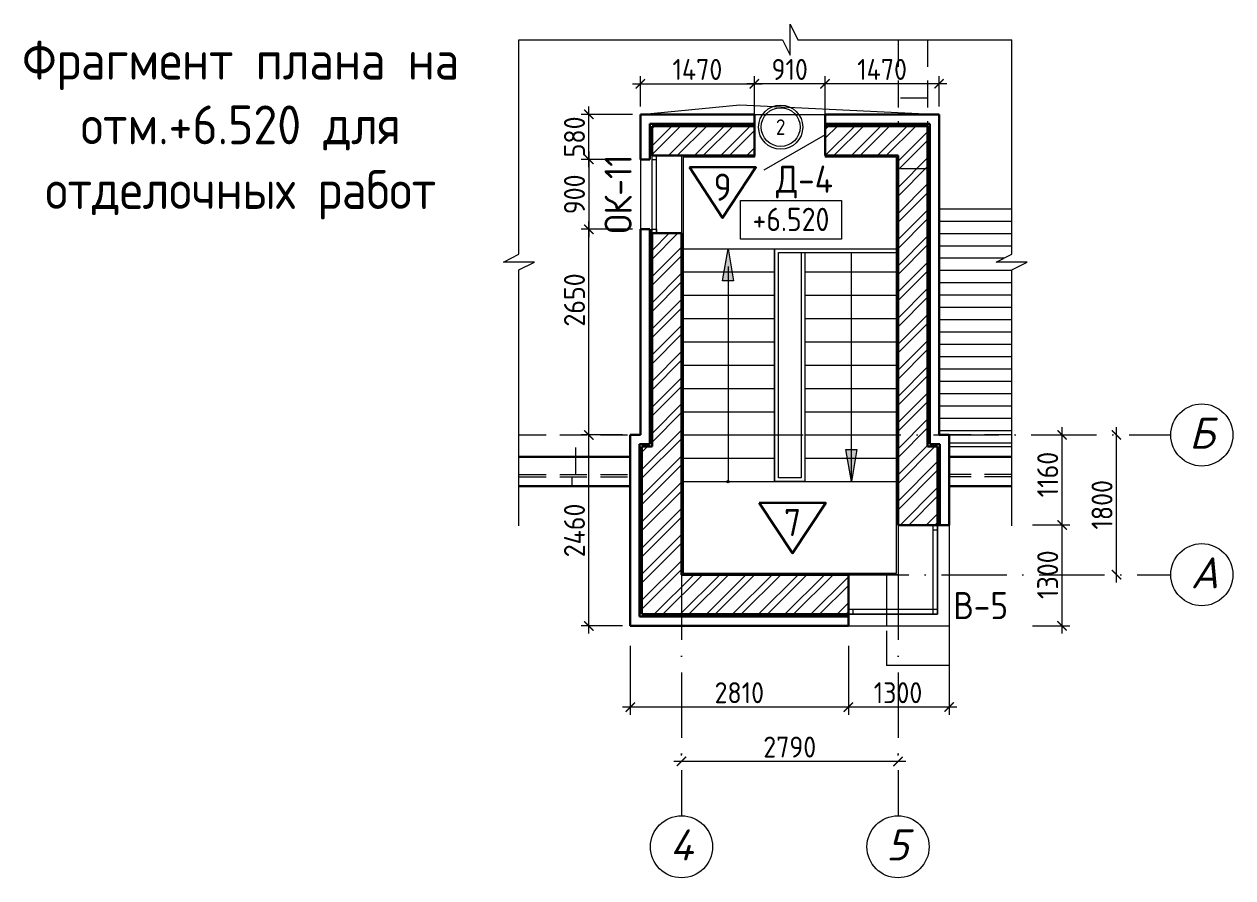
# Model space of a CAD drawing. Header units: millimetres. Extents: x 854812 to 1164625, y 589925 to 823301.
# Drawn here: x 1013009 to 1028583, y 661256 to 672254 of the extents above; entities that cross this region are included whole.
import ezdxf
from ezdxf.enums import TextEntityAlignment as Align

# ---------------------------------------------------------------- set-up
doc = ezdxf.new("R2010")
doc.units = ezdxf.units.MM
for name, pattern in [('ACAD_ISO10W100', [18, 12, -3, 0, -3]), ('JIS_08_15', [17.25, 15, -0.75, 0.75, -0.75]), ('НЕВИДИМАЯX2', [0.75, 0.5, -0.25])]:
    doc.linetypes.add(name, pattern=pattern)
doc.layers.get('Defpoints').update_dxf_attribs({"color": 40})
for name, color, linetype, lineweight in [('Text', 7, 'Continuous', 15), ('АР_Марка_двери', 13, 'Continuous', 9), ('АР_Отделка_трапы-лотки', 133, 'Continuous', 13), ('АР_Штрих_материалы', 27, 'Continuous', 9), ('ДВЕРИ', 184, 'Continuous', 18), ('окна', 132, 'Continuous', 18), ('оси', 50, 'JIS_08_15', 9), ('размеры', 215, 'Continuous', 13), ('стены', 172, 'Continuous', 30), ('текст', 7, 'Continuous', 13), ('УКАЗАТЕЛЬ', 6, 'Continuous', 13), ('ФАСАД', 7, 'Continuous', 13)]:
    doc.layers.add(name, color=color, linetype=linetype, lineweight=lineweight)
doc.styles.add('arial', font='isocpeur.ttf')
doc.styles.add('GOST 2.304', font='isocpeur.ttf', dxfattribs={"width": 0.9})
doc.styles.add('Isocpeur', font='isocpeui.ttf')
doc.dimstyles.new('1', dxfattribs={"dimscale": 100, "dimtxt": 2.7, "dimasz": 1.2, "dimexe": 1, "dimexo": 1, "dimgap": 0.5, "dimtad": 1, "dimdec": 0, "dimzin": 0, "dimdsep": 46, "dimtxsty": 'GOST 2.304', "dimblk": 'ARCHTICK', "dimcen": 0.09, "dimdle": 1, "dimclrd": 256, "dimclre": 256, "dimclrt": 7, "dimadec": 0, "dimazin": 0, "dimtfac": 1, "dimtdec": 0, "dimtmove": 1, "dimatfit": 3, "dimldrblk": 'ARCHTICK', "dimfxl": 100, "dimtolj": 1, "dimtzin": 0, "dimlwd": 5, "dimlwe": 5, "dimarcsym": 1})

# ---------------------------------------------------------------- blocks, each defined once
blk = doc.blocks.new('окно')
at = {"layer": 'окна', "ltscale": 0.1}
for p, q in [((959680, 860942), (960680, 860942)), ((959730, 860412), (960630, 860412))]:
    blk.add_line(p, q, dxfattribs=at)
for points in [[(960680, 860622), (959680, 860622), (959680, 860562), (960680, 860562)], [(959732, 860622), (959680, 860622), (959680, 860562), (959732, 860562)], [(960628, 860622), (960680, 860622), (960680, 860562), (960628, 860562)]]:
    blk.add_lwpolyline(points, close=True, dxfattribs=at)
blk = doc.blocks.new('_ArchTick')
at = {"color": 0, "linetype": 'ByBlock', "const_width": 0.15}
blk.add_lwpolyline([(-0.5, -0.5), (0.5, 0.5)], dxfattribs=at)
blk = doc.blocks.new('*D614')
at = {"layer": 'Defpoints', "color": 0, "ltscale": 0.1}
for p in [(1020285, 666962), (1020819, 666962), (1020819, 664502)]:
    blk.add_point(p, dxfattribs=at)
at = {"layer": 'размеры', "lineweight": 5, "ltscale": 0.1}
for p, q in [((1020285, 664402), (1020285, 667062)), ((1020719, 666962), (1020185, 666962)), ((1020719, 664502), (1020185, 664502))]:
    blk.add_line(p, q, dxfattribs=at)
at = {"layer": 'размеры', "lineweight": 5, "ltscale": 0.1, "xscale": 120, "yscale": 120, "zscale": 120}
for p, rotation in [((1020285, 666962), 90), ((1020285, 664502), 270)]:
    blk.add_blockref('_ArchTick', p, dxfattribs=dict(at, rotation=rotation))
at = {"layer": 'размеры', "color": 7, "ltscale": 0.1, "insert": (1020100, 665732), "char_height": 270, "attachment_point": 5, "rotation": 90, "style": 'GOST 2.304'}
blk.add_mtext('\\A1;2460', dxfattribs=at)
blk = doc.blocks.new('*D615')
at = {"layer": 'Defpoints', "color": 0}
for p in [(1021479, 662756), (1021479, 662733), (1024269, 662733)]:
    blk.add_point(p, dxfattribs=at)
at = {"layer": 'размеры', "lineweight": 5}
for p, q in [((1021479, 662833), (1021479, 662856)), ((1024269, 662833), (1024269, 662856)), ((1024369, 662756), (1021379, 662756))]:
    blk.add_line(p, q, dxfattribs=at)
at = {"layer": 'размеры', "lineweight": 5, "xscale": 120, "yscale": 120, "zscale": 120, "rotation": 180}
blk.add_blockref('_ArchTick', (1021479, 662756), dxfattribs=at)
at = {"layer": 'размеры', "lineweight": 5, "xscale": 120, "yscale": 120, "zscale": 120}
blk.add_blockref('_ArchTick', (1024269, 662756), dxfattribs=at)
at = {"layer": 'размеры', "color": 7, "insert": (1022874, 662941), "char_height": 270, "attachment_point": 5, "style": 'GOST 2.304'}
blk.add_mtext('\\A1;2790', dxfattribs=at)
blk = doc.blocks.new('*D616')
at = {"layer": 'Defpoints', "color": 0, "ltscale": 0.1}
for p in [(1027083, 666962), (1027083, 666962), (1027083, 665162)]:
    blk.add_point(p, dxfattribs=at)
at = {"layer": 'ФАСАД', "lineweight": 5, "ltscale": 0.1}
blk.add_line((1027083, 665062), (1027083, 667062), dxfattribs=at)
at = {"layer": 'ФАСАД', "lineweight": 5, "ltscale": 0.1, "xscale": 120, "yscale": 120, "zscale": 120}
for p, rotation in [((1027083, 666962), 90), ((1027083, 665162), 270)]:
    blk.add_blockref('_ArchTick', p, dxfattribs=dict(at, rotation=rotation))
at = {"layer": 'ФАСАД', "color": 7, "lineweight": 35, "ltscale": 0.1, "insert": (1026898, 666062), "char_height": 270, "attachment_point": 5, "rotation": 90, "style": 'GOST 2.304'}
blk.add_mtext('\\A1;1800', dxfattribs=at)
blk = doc.blocks.new('*D617')
at = {"layer": 'Defpoints', "color": 0, "ltscale": 0.1}
for p in [(1022419, 671486), (1022419, 670942), (1023329, 670942)]:
    blk.add_point(p, dxfattribs=at)
at = {"layer": 'размеры', "lineweight": 5, "ltscale": 0.1}
for p, q in [((1022419, 671042), (1022419, 671586)), ((1023329, 671042), (1023329, 671586)), ((1023429, 671486), (1022319, 671486))]:
    blk.add_line(p, q, dxfattribs=at)
at = {"layer": 'размеры', "lineweight": 5, "ltscale": 0.1, "xscale": 120, "yscale": 120, "zscale": 120, "rotation": 180}
blk.add_blockref('_ArchTick', (1022419, 671486), dxfattribs=at)
at = {"layer": 'размеры', "lineweight": 5, "ltscale": 0.1, "xscale": 120, "yscale": 120, "zscale": 120}
blk.add_blockref('_ArchTick', (1023329, 671486), dxfattribs=at)
at = {"layer": 'размеры', "color": 7, "ltscale": 0.1, "insert": (1022874, 671671), "char_height": 270, "attachment_point": 5, "style": 'GOST 2.304'}
blk.add_mtext('\\A1;910', dxfattribs=at)
blk = doc.blocks.new('*D673')
at = {"layer": 'Defpoints', "color": 0, "ltscale": 0.1}
for p in [(1020285, 671092), (1020949, 671092), (1020819, 670512)]:
    blk.add_point(p, dxfattribs=at)
at = {"layer": 'размеры', "lineweight": 5, "ltscale": 0.1}
for p, q in [((1020285, 670412), (1020285, 671192)), ((1020849, 671092), (1020185, 671092)), ((1020719, 670512), (1020185, 670512))]:
    blk.add_line(p, q, dxfattribs=at)
at = {"layer": 'размеры', "lineweight": 5, "ltscale": 0.1, "xscale": 120, "yscale": 120, "zscale": 120}
for p, rotation in [((1020285, 671092), 90), ((1020285, 670512), 270)]:
    blk.add_blockref('_ArchTick', p, dxfattribs=dict(at, rotation=rotation))
at = {"layer": 'размеры', "color": 7, "ltscale": 0.1, "insert": (1020100, 670802), "char_height": 270, "attachment_point": 5, "rotation": 90, "style": 'GOST 2.304'}
blk.add_mtext('\\A1;580', dxfattribs=at)
blk = doc.blocks.new('*D674')
at = {"layer": 'Defpoints', "color": 0, "ltscale": 0.1}
for p in [(1023329, 671486), (1023329, 671092), (1024799, 671092)]:
    blk.add_point(p, dxfattribs=at)
at = {"layer": 'размеры', "lineweight": 5, "ltscale": 0.1}
for p, q in [((1023329, 671192), (1023329, 671586)), ((1024799, 671192), (1024799, 671586)), ((1024899, 671486), (1023229, 671486))]:
    blk.add_line(p, q, dxfattribs=at)
at = {"layer": 'размеры', "lineweight": 5, "ltscale": 0.1, "xscale": 120, "yscale": 120, "zscale": 120, "rotation": 180}
blk.add_blockref('_ArchTick', (1023329, 671486), dxfattribs=at)
at = {"layer": 'размеры', "lineweight": 5, "ltscale": 0.1, "xscale": 120, "yscale": 120, "zscale": 120}
blk.add_blockref('_ArchTick', (1024799, 671486), dxfattribs=at)
at = {"layer": 'размеры', "color": 7, "ltscale": 0.1, "insert": (1024064, 671671), "char_height": 270, "attachment_point": 5, "style": 'GOST 2.304'}
blk.add_mtext('\\A1;1470', dxfattribs=at)
blk = doc.blocks.new('*D618')
at = {"layer": 'Defpoints', "color": 0, "ltscale": 0.1}
for p in [(1022419, 671486), (1020949, 671092), (1022419, 671092)]:
    blk.add_point(p, dxfattribs=at)
at = {"layer": 'размеры', "lineweight": 5, "ltscale": 0.1}
for p, q in [((1020949, 671192), (1020949, 671586)), ((1022419, 671192), (1022419, 671586)), ((1020849, 671486), (1022519, 671486))]:
    blk.add_line(p, q, dxfattribs=at)
at = {"layer": 'размеры', "lineweight": 5, "ltscale": 0.1, "xscale": 120, "yscale": 120, "zscale": 120, "rotation": 180}
blk.add_blockref('_ArchTick', (1020949, 671486), dxfattribs=at)
at = {"layer": 'размеры', "lineweight": 5, "ltscale": 0.1, "xscale": 120, "yscale": 120, "zscale": 120}
blk.add_blockref('_ArchTick', (1022419, 671486), dxfattribs=at)
at = {"layer": 'размеры', "color": 7, "ltscale": 0.1, "insert": (1021684, 671671), "char_height": 270, "attachment_point": 5, "style": 'GOST 2.304'}
blk.add_mtext('\\A1;1470', dxfattribs=at)
blk = doc.blocks.new('*D619')
at = {"layer": 'Defpoints', "color": 0, "ltscale": 0.1}
for p in [(1025902, 665802), (1026383, 665802), (1025902, 664502)]:
    blk.add_point(p, dxfattribs=at)
at = {"layer": 'размеры', "lineweight": 5, "ltscale": 0.1}
for p, q in [((1026383, 664402), (1026383, 665902)), ((1026002, 665802), (1026483, 665802)), ((1026002, 664502), (1026483, 664502))]:
    blk.add_line(p, q, dxfattribs=at)
at = {"layer": 'размеры', "lineweight": 5, "ltscale": 0.1, "xscale": 120, "yscale": 120, "zscale": 120}
for p, rotation in [((1026383, 665802), 90), ((1026383, 664502), 270)]:
    blk.add_blockref('_ArchTick', p, dxfattribs=dict(at, rotation=rotation))
at = {"layer": 'размеры', "color": 7, "ltscale": 0.1, "insert": (1026198, 665162), "char_height": 270, "attachment_point": 5, "rotation": 90, "style": 'GOST 2.304'}
blk.add_mtext('\\A1;1300', dxfattribs=at)
blk = doc.blocks.new('*D620')
at = {"layer": 'Defpoints', "color": 0, "ltscale": 0.1}
for p in [(1023629, 664345), (1024929, 664345), (1023629, 663456)]:
    blk.add_point(p, dxfattribs=at)
at = {"layer": 'размеры', "lineweight": 5, "ltscale": 0.1}
for p, q in [((1023629, 664245), (1023629, 663356)), ((1024929, 664245), (1024929, 663356)), ((1025029, 663456), (1023529, 663456))]:
    blk.add_line(p, q, dxfattribs=at)
at = {"layer": 'размеры', "lineweight": 5, "ltscale": 0.1, "xscale": 120, "yscale": 120, "zscale": 120, "rotation": 180}
blk.add_blockref('_ArchTick', (1023629, 663456), dxfattribs=at)
at = {"layer": 'размеры', "lineweight": 5, "ltscale": 0.1, "xscale": 120, "yscale": 120, "zscale": 120}
blk.add_blockref('_ArchTick', (1024929, 663456), dxfattribs=at)
at = {"layer": 'размеры', "color": 7, "ltscale": 0.1, "insert": (1024269, 663641), "char_height": 270, "attachment_point": 5, "style": 'GOST 2.304'}
blk.add_mtext('\\A1;1300', dxfattribs=at)
blk = doc.blocks.new('*D621')
at = {"layer": 'Defpoints', "color": 0, "ltscale": 0.1}
for p in [(1020819, 664345), (1023629, 664345), (1020819, 663456)]:
    blk.add_point(p, dxfattribs=at)
at = {"layer": 'размеры', "lineweight": 5, "ltscale": 0.1}
for p, q in [((1020819, 664245), (1020819, 663356)), ((1023629, 664245), (1023629, 663356)), ((1023729, 663456), (1020719, 663456))]:
    blk.add_line(p, q, dxfattribs=at)
at = {"layer": 'размеры', "lineweight": 5, "ltscale": 0.1, "xscale": 120, "yscale": 120, "zscale": 120, "rotation": 180}
blk.add_blockref('_ArchTick', (1020819, 663456), dxfattribs=at)
at = {"layer": 'размеры', "lineweight": 5, "ltscale": 0.1, "xscale": 120, "yscale": 120, "zscale": 120}
blk.add_blockref('_ArchTick', (1023629, 663456), dxfattribs=at)
at = {"layer": 'размеры', "color": 7, "ltscale": 0.1, "insert": (1022224, 663641), "char_height": 270, "attachment_point": 5, "style": 'GOST 2.304'}
blk.add_mtext('\\A1;2810', dxfattribs=at)
blk = doc.blocks.new('*D622')
at = {"layer": 'Defpoints', "color": 0, "ltscale": 0.1}
for p in [(1026082, 666962), (1026383, 666962), (1026082, 665802)]:
    blk.add_point(p, dxfattribs=at)
at = {"layer": 'размеры', "lineweight": 5, "ltscale": 0.1}
for p, q in [((1026383, 665702), (1026383, 667062)), ((1026182, 666962), (1026483, 666962)), ((1026182, 665802), (1026483, 665802))]:
    blk.add_line(p, q, dxfattribs=at)
at = {"layer": 'размеры', "lineweight": 5, "ltscale": 0.1, "xscale": 120, "yscale": 120, "zscale": 120}
for p, rotation in [((1026383, 666962), 90), ((1026383, 665802), 270)]:
    blk.add_blockref('_ArchTick', p, dxfattribs=dict(at, rotation=rotation))
at = {"layer": 'размеры', "color": 7, "ltscale": 0.1, "insert": (1026198, 666452), "char_height": 270, "attachment_point": 5, "rotation": 90, "style": 'GOST 2.304'}
blk.add_mtext('\\A1;1160', dxfattribs=at)
blk = doc.blocks.new('*D623')
at = {"layer": 'Defpoints', "color": 0, "ltscale": 0.1}
for p in [(1020819, 670512), (1020285, 669612), (1020949, 669612)]:
    blk.add_point(p, dxfattribs=at)
at = {"layer": 'размеры', "lineweight": 5, "ltscale": 0.1}
for p, q in [((1020719, 670512), (1020185, 670512)), ((1020285, 670612), (1020285, 669512)), ((1020849, 669612), (1020185, 669612))]:
    blk.add_line(p, q, dxfattribs=at)
at = {"layer": 'размеры', "lineweight": 5, "ltscale": 0.1, "xscale": 120, "yscale": 120, "zscale": 120}
for p, rotation in [((1020285, 670512), 90), ((1020285, 669612), 270)]:
    blk.add_blockref('_ArchTick', p, dxfattribs=dict(at, rotation=rotation))
at = {"layer": 'размеры', "color": 7, "ltscale": 0.1, "insert": (1020100, 670062), "char_height": 270, "attachment_point": 5, "rotation": 90, "style": 'GOST 2.304'}
blk.add_mtext('\\A1;900', dxfattribs=at)
blk = doc.blocks.new('*D624')
at = {"layer": 'Defpoints', "color": 0, "ltscale": 0.1}
for p in [(1020285, 669612), (1020949, 669612), (1020819, 666962)]:
    blk.add_point(p, dxfattribs=at)
at = {"layer": 'размеры', "lineweight": 5, "ltscale": 0.1}
for p, q in [((1020285, 666862), (1020285, 669712)), ((1020849, 669612), (1020185, 669612)), ((1020719, 666962), (1020185, 666962))]:
    blk.add_line(p, q, dxfattribs=at)
at = {"layer": 'размеры', "lineweight": 5, "ltscale": 0.1, "xscale": 120, "yscale": 120, "zscale": 120}
for p, rotation in [((1020285, 669612), 90), ((1020285, 666962), 270)]:
    blk.add_blockref('_ArchTick', p, dxfattribs=dict(at, rotation=rotation))
at = {"layer": 'размеры', "color": 7, "ltscale": 0.1, "insert": (1020100, 668701), "char_height": 270, "attachment_point": 5, "rotation": 90, "style": 'GOST 2.304'}
blk.add_mtext('\\A1;2650', dxfattribs=at)
blk = doc.blocks.new('номер помещения')
at = {"ltscale": 0.13}
blk.add_circle((0, 0), 450, dxfattribs=at)
at = {"ltscale": 0.13, "style": 'arial'}
blk.add_attdef('№', text='', height=250, dxfattribs=at).set_placement((0, 0), align=Align.MIDDLE_CENTER)

msp = doc.modelspace()

# ---------------------------------------------------------------- hatches: boundary and pattern name
at = {"layer": 'АР_Штрих_материалы', "ltscale": 100}
h = msp.add_hatch(dxfattribs=at)
h.set_pattern_fill('ANSI32', color=256, scale=25, style=0)
h.set_pattern_definition([(45, (52076.78, 12493.1), (-168.3798, 168.3798), []), (45, (52189.03, 12493.1), (-168.3798, 168.3798), [])])
h.paths.add_polyline_path([(1022419.3, 670561.7), (1022419.3, 670941.7), (1021099.3, 670941.7), (1021099.3, 670561.7), (1021479.3, 670561.7)])
h.paths.add_polyline_path([(1023329.3, 670941.7), (1023329.3, 670561.7), (1024269.3, 670561.7), (1024269.3, 670391.5), (1024649.3, 670391.5), (1024649.3, 670941.7)])
h.paths.add_polyline_path([(1024269.3, 668761.7), (1024649.3, 668761.7), (1024649.3, 670391.5), (1024269.3, 670391.5)])
h.paths.add_polyline_path([(1024649.3, 668761.7), (1024269.3, 668761.7), (1024269.3, 665801.6), (1024779.3, 665801.6), (1024779.3, 666811.7), (1024649.3, 666811.7)])
h.paths.add_polyline_path([(1023629.3, 664651.7), (1023629.3, 665161.7), (1021479.3, 665161.7), (1021479.3, 668761.7), (1021099.3, 668761.7), (1021099.3, 666811.7), (1020969.3, 666811.7), (1020969.3, 664651.7)])
h.paths.add_polyline_path([(1021479.3, 669561.7), (1021099.3, 669561.7), (1021099.3, 668761.7), (1021479.3, 668761.7)])
at = {"layer": 'размеры', "ltscale": 0.1}
h = msp.add_hatch(dxfattribs=at)
h.set_pattern_fill('LINE', color=256, scale=50, style=0)
h.set_pattern_definition([(180, (1991431.37, 12493.1), (0, 158.75), [])])
h.paths.add_polyline_path([(1025734.9, 669289.4), (1025734.9, 669873.1), (1024799.3, 669873.1), (1024799.3, 666961.7), (1024929.3, 666961.7), (1024929.3, 666811.7), (1025734.9, 666811.7), (1025734.9, 669089.4), (1025934.9, 669189.4), (1025534.9, 669189.4)])
at = {"layer": 'текст', "ltscale": 0.1}
h = msp.add_hatch(color=7, dxfattribs=at)
h.dxf.hatch_style = 1
h.paths.add_polyline_path([(1022079.3, 668948.8), (1022008.7, 668948.8), (1022079.3, 669361.7), (1022150, 668948.8)])
h = msp.add_hatch(color=7, dxfattribs=at)
h.dxf.hatch_style = 1
h.paths.add_polyline_path([(1023669.3, 666774.5), (1023740, 666774.5), (1023669.3, 666361.7), (1023598.7, 666774.5)])

# ---------------------------------------------------------------- linework, layer by layer
at = {"layer": 'АР_Марка_двери', "ltscale": 0.13}
msp.add_circle((1022757, 670928.6), 284.4, dxfattribs=at)
at = {"layer": 'АР_Отделка_трапы-лотки', "ltscale": 0.1}
for p, q in [((1022419.3, 670561.7), (1022419.3, 670541.7)), ((1023329.3, 670561.7), (1023329.3, 670541.7))]:
    msp.add_line(p, q, dxfattribs=at)
msp.add_lwpolyline([(1022419.3, 670541.7), (1021499.3, 670541.7), (1021499.3, 665181.7), (1024249.3, 665181.7), (1024249.3, 670541.7), (1023329.3, 670541.7)], dxfattribs=at)
at = {"layer": 'ДВЕРИ', "ltscale": 0.1}
msp.add_line((1023329.3, 670826.7), (1022541.2, 670371.7), dxfattribs=at)
at = {"layer": 'окна', "ltscale": 0.1}
for p, q in [((1021479.3, 665801.6), (1021479.3, 665161.7)), ((1024269.3, 665801.6), (1024269.3, 665161.7)), ((1024779.3, 665801.6), (1024779.3, 664651.7)), ((1024779.3, 665801.6), (1024779.3, 664651.7)), ((1024779.3, 665801.6), (1024779.3, 664651.7)), ((1024929.3, 665801.6), (1024929.3, 664501.7)), ((1024269.3, 665161.7), (1023629.3, 665161.7)), ((1024779.3, 664651.7), (1023629.3, 664651.7)), ((1024779.3, 664651.7), (1023629.3, 664651.7)), ((1024779.3, 664651.7), (1023629.3, 664651.7)), ((1023629.3, 664501.7), (1024929.3, 664501.7))]:
    msp.add_line(p, q, dxfattribs=at)
for points in [[(1024719.3, 665801.6), (1024719.3, 664651.7), (1024779.3, 664651.7), (1024779.3, 665801.6)], [(1024719.3, 665801.6), (1024719.3, 665741.6), (1024779.3, 665741.6), (1024779.3, 665801.6)], [(1024779.3, 664711.7), (1023629.3, 664711.7), (1023629.3, 664651.7), (1024779.3, 664651.7)], [(1023629.3, 664711.7), (1023629.3, 664651.7), (1023689.3, 664651.7), (1023689.3, 664711.7)], [(1024719.3, 664711.7), (1024719.3, 664651.7), (1024779.3, 664651.7), (1024779.3, 664711.7)]]:
    msp.add_lwpolyline(points, close=True, dxfattribs=at)
at = {"layer": 'оси', "color": 7, "linetype": 'ACAD_ISO10W100', "ltscale": 70}
for p, q in [((1022206.4, 666961.7), (1027783.5, 666961.7)), ((1021479.3, 665161.7), (1021479.3, 662056.2)), ((1023569.3, 665161.7), (1027783.5, 665161.7)), ((1024269.3, 665161.7), (1024269.3, 662056.2))]:
    msp.add_line(p, q, dxfattribs=at)
at = {"layer": 'размеры', "ltscale": 0.1}
msp.add_line((1022419.3, 671091.7), (1023329.3, 671091.7), dxfattribs=at)
for points in [[(1025734.9, 669873.1), (1024799.3, 669873.1), (1024799.3, 666961.7)], [(1024929.3, 666811.7), (1025734.9, 666811.7)]]:
    msp.add_lwpolyline(points, dxfattribs=at)
at = {"layer": 'стены', "lineweight": 20, "ltscale": 0.1}
for p, q in [((1020949.3, 671091.7), (1022229.3, 671216.2)), ((1022229.3, 671216.2), (1024799.3, 671091.7))]:
    msp.add_line(p, q, dxfattribs=at)
at = {"layer": 'стены', "ltscale": 0.1}
for p, q in [((1020949.3, 671091.7), (1020949.3, 670511.7)), ((1022419.3, 671091.7), (1020949.3, 671091.7)), ((1021069.3, 670971.7), (1021069.3, 670511.7)), ((1022419.3, 670971.7), (1021069.3, 670971.7)), ((1022419.3, 670561.7), (1022419.3, 671091.7)), ((1023329.3, 670561.7), (1023329.3, 671091.7)), ((1024799.3, 671091.7), (1023329.3, 671091.7)), ((1024679.3, 670971.7), (1023329.3, 670971.7)), ((1024679.3, 670971.7), (1024679.3, 666841.7)), ((1024799.3, 671091.7), (1024799.3, 666961.7)), ((1021099.3, 670941.7), (1021099.3, 670561.7)), ((1021099.3, 670941.7), (1022419.3, 670941.7)), ((1023329.3, 670941.7), (1024649.3, 670941.7)), ((1024649.3, 670941.7), (1024649.3, 666811.7)), ((1020949.3, 670511.7), (1021069.3, 670511.7)), ((1021099.3, 670561.7), (1021479.3, 670561.7)), ((1021479.3, 670561.7), (1022419.3, 670561.7)), ((1023329.3, 670561.7), (1024269.3, 670561.7)), ((1024269.3, 670561.7), (1024269.3, 665801.6)), ((1020949.3, 669611.7), (1020949.3, 666961.7)), ((1020949.3, 669611.7), (1021069.3, 669611.7)), ((1021069.3, 669611.7), (1021069.3, 666841.7)), ((1021099.3, 669561.7), (1021099.3, 666811.7)), ((1021099.3, 669561.7), (1021479.3, 669561.7)), ((1021479.3, 669561.7), (1021479.3, 665161.7)), ((1020819.3, 666961.7), (1020819.3, 664501.7)), ((1020819.3, 666961.7), (1020949.3, 666961.7)), ((1024929.3, 666961.7), (1024799.3, 666961.7)), ((1024929.3, 666961.7), (1024929.3, 665801.6)), ((1020939.3, 666841.7), (1020939.3, 664621.7)), ((1020939.3, 666841.7), (1021069.3, 666841.7)), ((1020969.3, 666811.7), (1020969.3, 664651.7)), ((1021099.3, 666811.7), (1020969.3, 666811.7)), ((1024779.3, 666811.7), (1024649.3, 666811.7)), ((1024809.3, 666841.7), (1024679.3, 666841.7)), ((1024779.3, 666811.7), (1024779.3, 665801.6)), ((1024809.3, 666841.7), (1024809.3, 665801.6)), ((1024269.3, 665801.6), (1024929.3, 665801.6)), ((1021479.3, 665161.7), (1023629.3, 665161.7)), ((1023629.3, 665161.7), (1023629.3, 664501.7)), ((1023629.3, 664621.7), (1020939.3, 664621.7)), ((1023629.3, 664651.7), (1020969.3, 664651.7)), ((1023629.3, 664501.7), (1020819.3, 664501.7))]:
    msp.add_line(p, q, dxfattribs=at)
at = {"layer": 'стены', "color": 44, "ltscale": 0.1, "true_color": 0xab6317}
for p, q in [((1025734.9, 666681.7), (1024929.3, 666681.7)), ((1019384.3, 666301.7), (1020819.3, 666301.7)), ((1025734.9, 666301.7), (1024929.3, 666301.7))]:
    msp.add_line(p, q, dxfattribs=at)
at = {"layer": 'стены', "linetype": 'Continuous', "ltscale": 100}
for points in [[(1021581.3, 670410), (1022437.6, 670410), (1022009.5, 669758.3), (1021581.3, 670410)], [(1022482, 666089.6), (1023338.3, 666089.6), (1022910.2, 665437.9), (1022482, 666089.6)]]:
    msp.add_lwpolyline(points, dxfattribs=at)
at = {"layer": 'стены', "color": 7, "linetype": 'Continuous', "lineweight": 9}
msp.add_lwpolyline([(1022240.3, 669984.8), (1023540.3, 669984.8), (1023540.3, 669484.8), (1022240.3, 669484.8), (1022240.3, 669984.8)], close=True, dxfattribs=at)
at = {"layer": 'стены', "color": 44, "ltscale": 0.1, "true_color": 0xab6317}
msp.add_lwpolyline([(1020819.3, 666681.7), (1019384.3, 666681.7)], dxfattribs=at)
at = {"layer": 'текст', "color": 7, "ltscale": 0.1}
for points in [[(1022079.3, 668948.8), (1022008.7, 668948.8), (1022079.3, 669361.7), (1022150, 668948.8)], [(1023669.3, 666774.5), (1023740, 666774.5), (1023669.3, 666361.7), (1023598.7, 666774.5)]]:
    msp.add_lwpolyline(points, close=True, dxfattribs=at)
for points in [[(1023669.3, 666390.5), (1023669.3, 669311.7)], [(1022079.3, 669132.8), (1022079.3, 666361.7)]]:
    msp.add_lwpolyline(points, dxfattribs=at)
at = {"layer": 'текст', "color": 7}
for centre in [(1028183.5, 666961.7), (1028183.5, 665161.7), (1021479.3, 661656.2), (1024269.3, 661656.2)]:
    msp.add_circle(centre, 400, dxfattribs=at)
at = {"layer": 'текст', "color": 7, "ltscale": 0.1}
msp.add_circle((1022079.3, 666361.7), 15.9, dxfattribs=at)
at = {"layer": 'УКАЗАТЕЛЬ', "ltscale": 0.1}
for p, q in [((1021479.3, 669361.7), (1022679.3, 669361.7)), ((1022679.3, 669361.7), (1022679.3, 666361.7)), ((1022679.3, 669361.7), (1024269.3, 669361.7)), ((1022729.3, 669311.7), (1024269.3, 669311.7)), ((1023069.3, 669311.7), (1023069.3, 666361.7)), ((1021479.3, 669061.7), (1022679.3, 669061.7)), ((1023069.3, 669061.7), (1024269.3, 669061.7)), ((1021479.3, 668761.7), (1022679.3, 668761.7)), ((1023069.3, 668761.7), (1024269.3, 668761.7)), ((1021479.3, 668461.7), (1022679.3, 668461.7)), ((1023069.3, 668461.7), (1024269.3, 668461.7)), ((1021479.3, 668161.7), (1022679.3, 668161.7)), ((1023069.3, 668161.7), (1024269.3, 668161.7)), ((1021479.3, 667861.7), (1022679.3, 667861.7)), ((1023069.3, 667861.7), (1024269.3, 667861.7)), ((1021479.3, 667561.7), (1022679.3, 667561.7)), ((1023069.3, 667561.7), (1024269.3, 667561.7)), ((1021479.3, 667261.7), (1022679.3, 667261.7)), ((1023069.3, 667261.7), (1024269.3, 667261.7)), ((1021479.3, 666961.7), (1022679.3, 666961.7)), ((1023069.3, 666961.7), (1024269.3, 666961.7)), ((1021479.3, 666661.7), (1022679.3, 666661.7)), ((1023069.3, 666661.7), (1024269.3, 666661.7)), ((1021479.3, 666361.7), (1024269.3, 666361.7)), ((1021479.3, 666361.7), (1022679.3, 666361.7)), ((1023069.3, 666361.7), (1024269.3, 666361.7)), ((1024119.3, 665161.7), (1024119.3, 664501.7)), ((1024119.3, 664437), (1024119.3, 663991.7)), ((1024929.3, 664501.7), (1024929.3, 663991.9)), ((1024929.3, 663991.7), (1024119.3, 663991.7))]:
    msp.add_line(p, q, dxfattribs=at)
at = {"layer": 'УКАЗАТЕЛЬ', "ltscale": 100, "elevation": 94.3}
msp.add_lwpolyline([(1019384.3, 672054.4), (1022778.8, 672054.4), (1022878.8, 671854.4), (1022878.8, 672254.4), (1022978.8, 672054.4), (1025734.9, 672054.4)], dxfattribs=at)
at = {"layer": 'УКАЗАТЕЛЬ', "ltscale": 100}
for points in [[(1019384.3, 665792.7), (1019384.3, 669089.4), (1019584.3, 669189.4), (1019184.3, 669189.4), (1019384.3, 669289.4), (1019384.3, 672054.4)], [(1025734.9, 665792.7), (1025734.9, 669089.4), (1025934.9, 669189.4), (1025534.9, 669189.4), (1025734.9, 669289.4), (1025734.9, 672054.4)]]:
    msp.add_lwpolyline(points, dxfattribs=at)
at = {"layer": 'УКАЗАТЕЛЬ', "ltscale": 0.1}
for points in [[(1023069.3, 669311.7), (1023069.3, 666361.7), (1022679.3, 666361.7), (1022679.3, 669361.7)], [(1023019.3, 669311.7), (1023019.3, 666411.7), (1022729.3, 666411.7), (1022729.3, 669311.7)]]:
    msp.add_lwpolyline(points, dxfattribs=at)
at = {"layer": 'ФАСАД', "color": 204, "linetype": 'НЕВИДИМАЯX2', "ltscale": 700}
for p, q in [((1024269.3, 672054.4), (1024269.3, 670941.7)), ((1024649.3, 672054.4), (1024649.3, 670941.7)), ((1024649.3, 671301.5), (1024269.3, 671301.5)), ((1024649.3, 670391.5), (1024269.3, 670391.5)), ((1019384.3, 666961.7), (1020819.3, 666961.7)), ((1020119.3, 666451.7), (1020119.3, 666961.7)), ((1025734.9, 666961.7), (1024649.3, 666961.7)), ((1019384.3, 666451.7), (1020819.3, 666451.7)), ((1025734.9, 666451.7), (1024929.3, 666451.7)), ((1019384.3, 666421.7), (1020819.3, 666421.7)), ((1020069.3, 666301.7), (1020069.3, 666421.7)), ((1025734.9, 666421.7), (1024929.3, 666421.7))]:
    msp.add_line(p, q, dxfattribs=at)

# ---------------------------------------------------------------- block references
at = {"layer": 'АР_Марка_двери', "ltscale": 0.13}
ref = msp.add_blockref('номер помещения', (1022757, 670928.6), dxfattribs=dict(at, xscale=0.5555555555555556, yscale=0.5555555555555556, zscale=0.5555555555555556))
ref.add_attrib('№', '2', dxfattribs={"layer": '0', "ltscale": 0.13, "height": 200, "style": 'GOST 2.304', "width": 0.9}).set_placement((1022757, 670928.6), align=Align.MIDDLE_CENTER)
at = {"layer": 'окна', "rotation": 270}
msp.add_blockref('окно', (160536.9, 1630241.7), dxfattribs=at)

# ---------------------------------------------------------------- texts
at = {"layer": 'Text', "ltscale": 5, "insert": (1015799.7, 670889.4, -22166.4), "char_height": 500, "width": 6000, "attachment_point": 5, "style": 'GOST 2.304'}
msp.add_mtext('Фрагмент плана на отм.+6.520 для отделочных работ  ', dxfattribs=at)
at = {"layer": 'АР_Марка_двери', "linetype": 'Continuous', "lineweight": 15, "style": 'GOST 2.304', "width": 0.9}
msp.add_text('ОК-11', height=350, rotation=90, dxfattribs=at).set_placement((1020837.4, 670065.8), align=Align.CENTER)
for s, p in [('Д-4', (1023064.5, 670081.9)), ('В-5', (1025334.4, 664588.8))]:
    msp.add_text(s, height=350, dxfattribs=at).set_placement(p, align=Align.CENTER)
at = {"layer": 'АР_Отделка_трапы-лотки', "ltscale": 100, "char_height": 350, "width": 1500, "attachment_point": 5, "style": 'GOST 2.304'}
for s, insert in [('9', (1022009.5, 670154.7)), ('7', (1022910.2, 665834.3))]:
    msp.add_mtext(s, dxfattribs=dict(at, insert=insert))
at = {"layer": 'стены', "color": 7, "linetype": 'Continuous', "insert": (1023384.8, 669588.9), "char_height": 300, "width": 1134.753, "attachment_point": 9, "style": 'arial'}
msp.add_mtext('{\\W0.87;+6.520}', dxfattribs=at)
at = {"layer": 'текст', "color": 7, "style": 'Isocpeur'}
for s, p in [('Б', (1028183.8, 666785.2)), ('А', (1028219, 664985.2)), ('4', (1021478.2, 661479.8)), ('5', (1024261.8, 661479.8))]:
    msp.add_text(s, height=400, dxfattribs=at).set_placement(p, align=Align.CENTER)

# ---------------------------------------------------------------- dimensions: what is measured, and where the dimension line sits
at = {"layer": 'размеры', "ltscale": 0.1}
for p1, p2, picture, middle in [((1020949.3, 671091.7), (1022419.3, 671091.7), '*D618', (1021684.3, 671670.9)), ((1023329.3, 670941.7), (1022419.3, 670941.7), '*D617', (1022874.3, 671670.9))]:
    dim = msp.add_linear_dim(base=(1022419.3, 671485.9), p1=p1, p2=p2, dimstyle='1', dxfattribs=at)
    dim.commit()
    dim.dimension.update_dxf_attribs({"geometry": picture, "text_midpoint": middle})
for base, p1, p2, angle, picture, middle in [((1023329.3, 671485.9), (1024799.3, 671091.7), (1023329.3, 671091.7), 180, '*D674', (1024064.3, 671670.9)), ((1020284.9, 671091.7), (1020819.3, 670511.7), (1020949.3, 671091.7), 90, '*D673', (1020099.9, 670801.7)), ((1020284.9, 669611.7), (1020819.3, 670511.7), (1020949.3, 669611.7), 90, '*D623', (1020099.9, 670061.7))]:
    dim = msp.add_linear_dim(base=base, p1=p1, p2=p2, angle=angle, dimstyle='1', dxfattribs=at)
    dim.commit()
    dim.dimension.update_dxf_attribs({"geometry": picture, "text_midpoint": middle})
for base, p1, p2, angle, picture, middle in [((1020284.9, 669611.7), (1020819.3, 666961.7), (1020949.3, 669611.7), 90, '*D624', (1020284.9, 668700.7)), ((1020284.9, 666961.7), (1020819.3, 664501.7), (1020819.3, 666961.7), 90, '*D614', (1020284.9, 665731.7)), ((1026383.5, 666961.7), (1026081.8, 665801.6), (1026081.8, 666961.7), 90, '*D622', (1026383.5, 666451.7)), ((1026383.5, 665801.6), (1025902.3, 664501.7), (1025902.3, 665801.6), 90, '*D619', (1026383.5, 665161.7)), ((1023629.3, 663456.1), (1024929.3, 664345.2), (1023629.3, 664345.2), 180, '*D620', (1024269.3, 663456.1))]:
    dim = msp.add_linear_dim(base=base, p1=p1, p2=p2, angle=angle, dimstyle='1', dxfattribs=at)
    dim.commit()
    dim.dimension.update_dxf_attribs({"geometry": picture, "text_midpoint": middle, "dimtype": 160})
dim = msp.add_linear_dim(base=(1020819.3, 663456.1), p1=(1023629.3, 664345.2), p2=(1020819.3, 664345.2), angle=180, dimstyle='1', override={"dimtmove": 1}, dxfattribs=at)
dim.commit()
dim.dimension.update_dxf_attribs({"geometry": '*D621', "text_midpoint": (1022224.3, 663641.1)})
at = {"layer": 'размеры'}
dim = msp.add_linear_dim(base=(1021479.3, 662756.1), p1=(1024269.3, 662732.9), p2=(1021479.3, 662732.9), angle=180, dimstyle='1', dxfattribs=at)
dim.commit()
dim.dimension.update_dxf_attribs({"geometry": '*D615', "text_midpoint": (1022874.3, 662941.1)})
at = {"layer": 'ФАСАД', "color": 1, "lineweight": 35, "ltscale": 0.1}
dim = msp.add_linear_dim(base=(1027083.5, 666961.7), p1=(1027083.5, 665161.7), p2=(1027083.5, 666961.7), angle=90, dimstyle='1', dxfattribs=at)
dim.commit()
dim.dimension.update_dxf_attribs({"geometry": '*D616', "text_midpoint": (1026898.5, 666061.7)})

doc.saveas('drawing.dxf')
